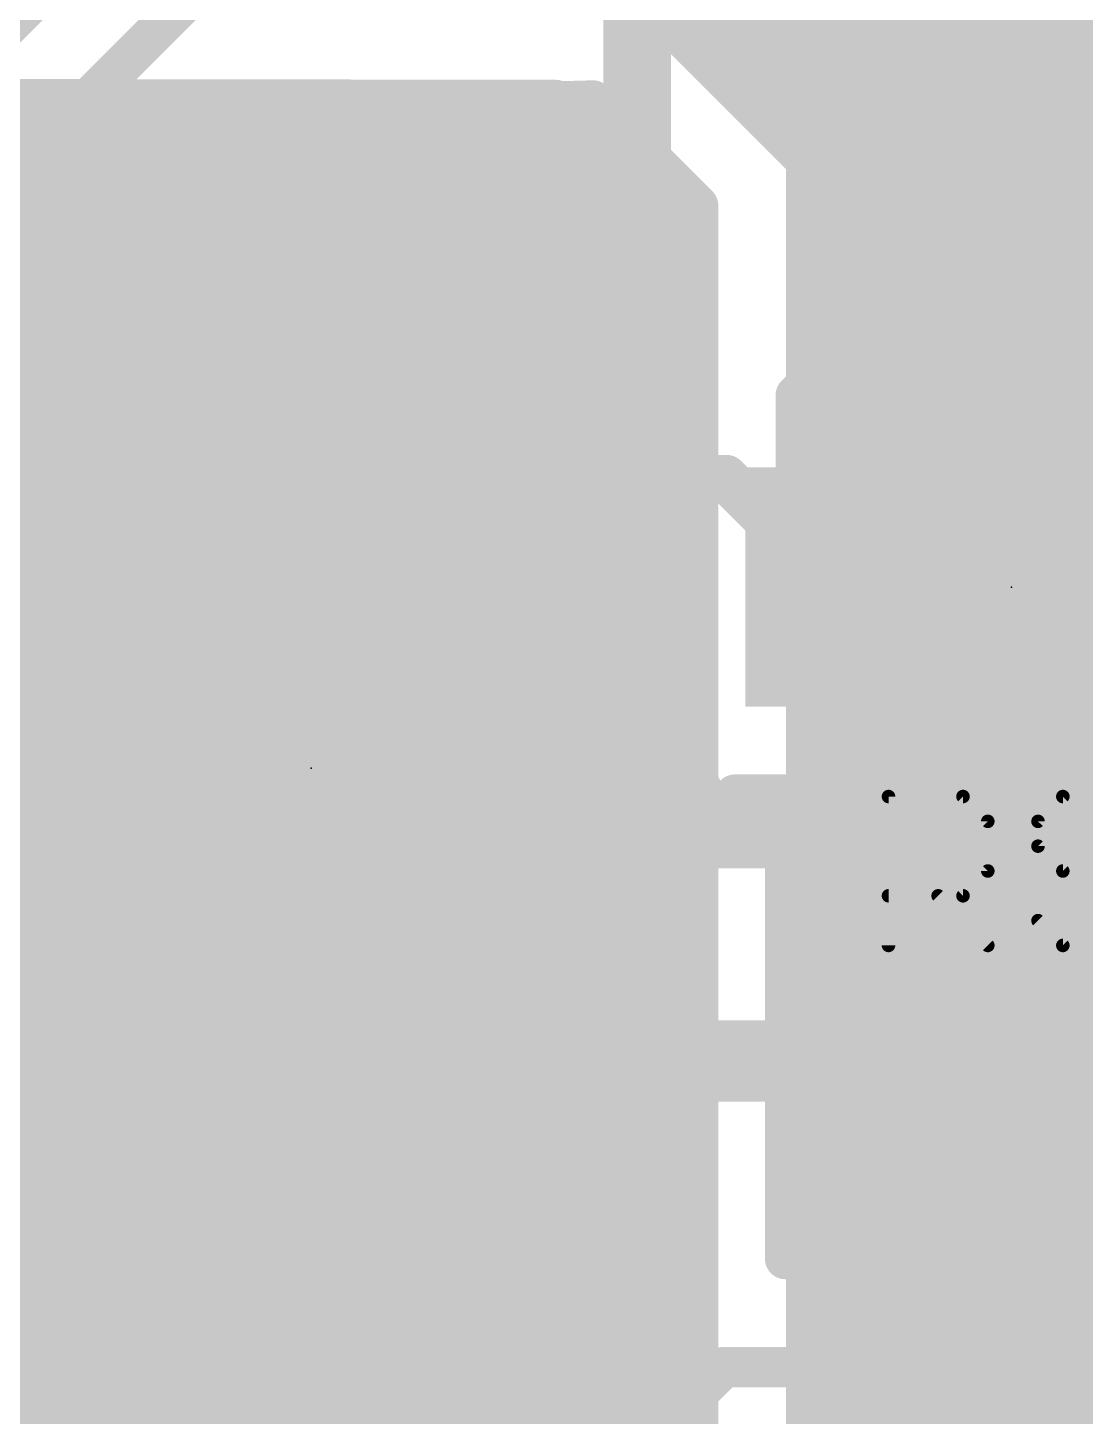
# Model space of a CAD drawing. Extents: x -0.2 to 60.5, y -0.2 to 25.7.
# Drawn here: x 18.29 to 22.26, y 14.33 to 19.54 of the extents above; entities that cross this region are included whole.
import ezdxf

# ---------------------------------------------------------------- set-up
doc = ezdxf.new("R2010")
doc.units = 0
for name, color, linetype in [('1', 22, 'CONTINUOUS'), ('16', 175, 'CONTINUOUS'), ('22', 253, 'CONTINUOUS'), ('23', 7, 'CONTINUOUS'), ('25', 253, 'CONTINUOUS')]:
    doc.layers.add(name, color=color, linetype=linetype)

# ---------------------------------------------------------------- blocks, each defined once
blk = doc.blocks.new('RECT')
blk.add_solid([(-0.5, -0.5), (0.5, -0.5), (-0.5, 0.5), (0.5, 0.5)])

msp = doc.modelspace()

# ---------------------------------------------------------------- linework, layer by layer
at = {"layer": '1', "const_width": 0.1524}
for points in [[(19.9336, 21.2683), (17.9936, 19.3283)], [(18.4, 19.16), (20.34, 21.1)], [(22.08, 19.07), (22.08, 20.4)], [(18.4, 15.66), (18.4, 19.16)], [(21.17, 18.16), (22.08, 19.07)], [(21.17, 17.57), (21.17, 18.16)], [(19.35, 17.86), (20.91, 17.86)], [(20.91, 17.86), (21.33, 17.44)], [(20.91, 17.86), (20.91, 17.83)], [(20.91, 17.83), (21.17, 17.57)], [(20.1802, 17.0232), (20.1802, 17.4536)], [(20.1802, 17.4536), (20.6498, 17.4536)], [(20.6498, 17.4536), (20.6498, 16.8532)], [(20.1802, 17.3736), (20.6498, 17.3736)], [(20.1802, 17.2212), (20.6498, 17.2212)], [(20.1802, 17.0688), (20.6498, 17.0688)], [(19.9868, 16.8298), (20.1802, 17.0232)], [(20.0734, 16.9164), (20.6498, 16.9164)], [(18.8064, 16.6902), (18.8064, 16.8298)], [(18.8064, 16.8298), (19.9868, 16.8298)], [(20.6498, 16.8532), (20.8128, 16.6902)], [(21.8168, 16.6598), (21.98, 16.823)], [(21.98, 16.823), (22.1432, 16.6598)], [(18.8064, 16.764), (20.739, 16.764)], [(21.921, 16.764), (22.039, 16.764)], [(19.0368, 16.6902), (18.8064, 16.6902)], [(19.2302, 16.4968), (19.0368, 16.6902)], [(19.6725, 16.6677), (19.5973, 16.6242)], [(19.7565, 16.6902), (19.6725, 16.6677)], [(20.2238, 16.6902), (19.7565, 16.6902)], [(20.2238, 15.7362), (20.2238, 16.6902)], [(20.8128, 16.6902), (20.3762, 16.6902)], [(20.3762, 16.6902), (20.3762, 15.7362)], [(19.1154, 16.6116), (19.5846, 16.6116)], [(19.5973, 16.6242), (19.5358, 16.5627)], [(20.2238, 16.6116), (20.3762, 16.6116)], [(21.0027, 16.6242), (20.9411, 16.6598)], [(20.9411, 16.6598), (21.8168, 16.6598)], [(21.0642, 16.5627), (21.0027, 16.6242)], [(21.0154, 16.6116), (22.9337, 16.6116)], [(22.1432, 16.6598), (22.8855, 16.6598)], [(19.5358, 16.5627), (19.4923, 16.4874)], [(21.1077, 16.4874), (21.0642, 16.5627)], [(19.2302, 14.8232), (19.2302, 16.4968)], [(19.2302, 16.4592), (19.4847, 16.4592)], [(19.4923, 16.4874), (19.4698, 16.4035)], [(20.2238, 16.4592), (20.3762, 16.4592)], [(21.1302, 16.4035), (21.1077, 16.4874)], [(21.1153, 16.4592), (23.0861, 16.4592)], [(19.4698, 16.4035), (19.4698, 15.7362)], [(21.1302, 15.7362), (21.1302, 16.4035)], [(19.2302, 16.3068), (19.4698, 16.3068)], [(20.2238, 16.3068), (20.3762, 16.3068)], [(21.1302, 16.3068), (23.1998, 16.3068)], [(19.2302, 16.1544), (19.4698, 16.1544)], [(20.2238, 16.1544), (20.3762, 16.1544)], [(21.1302, 16.1544), (23.1998, 16.1544)], [(19.2302, 16.002), (19.4698, 16.002)], [(20.2238, 16.002), (20.3762, 16.002)], [(21.1302, 16.002), (23.1998, 16.002)], [(19.2302, 15.8496), (19.4698, 15.8496)], [(20.2238, 15.8496), (20.3762, 15.8496)], [(21.1302, 15.8496), (23.1998, 15.8496)], [(19.4698, 15.7362), (20.2238, 15.7362)], [(20.3762, 15.7362), (20.2238, 15.7362)], [(20.2238, 15.7362), (20.2238, 15.5838)], [(20.3762, 15.5838), (20.3762, 15.7362)], [(20.3762, 15.7362), (21.1302, 15.7362)], [(19.2302, 15.6972), (20.2238, 15.6972)], [(20.3762, 15.6972), (23.1998, 15.6972)], [(20.2238, 15.5838), (19.4698, 15.5838)], [(19.4698, 15.5838), (19.4698, 14.9165)], [(20.2238, 14.6298), (20.2238, 15.5838)], [(20.2238, 15.5838), (20.3762, 15.5838)], [(20.3762, 15.5838), (20.3762, 14.6298)], [(21.1302, 15.5838), (20.3762, 15.5838)], [(21.1302, 14.9165), (21.1302, 15.5838)], [(19.2302, 15.5448), (19.4698, 15.5448)], [(20.2238, 15.5448), (20.3762, 15.5448)], [(21.1302, 15.5448), (23.1998, 15.5448)], [(19.2302, 15.3924), (19.4698, 15.3924)], [(20.2238, 15.3924), (20.3762, 15.3924)], [(21.1302, 15.3924), (23.1998, 15.3924)], [(19.2302, 15.24), (19.4698, 15.24)], [(20.2238, 15.24), (20.3762, 15.24)], [(21.1302, 15.24), (23.213, 15.24)], [(19.2302, 15.0876), (19.4698, 15.0876)], [(20.2238, 15.0876), (20.3762, 15.0876)], [(21.1302, 15.0876), (23.3654, 15.0876)], [(19.2302, 14.9352), (19.4698, 14.9352)], [(19.4698, 14.9165), (19.4923, 14.8325)], [(20.2238, 14.9352), (20.3762, 14.9352)], [(21.1302, 14.9352), (24.4105, 14.9352)], [(21.1302, 14.9164), (21.1302, 14.9165)], [(24.3917, 14.9164), (21.1302, 14.9164)], [(19.0368, 14.6298), (19.2302, 14.8232)], [(19.4923, 14.8325), (19.5358, 14.7573)], [(19.1898, 14.7828), (19.521, 14.7828)], [(19.5358, 14.7573), (19.5973, 14.6958)], [(20.2238, 14.7828), (20.3762, 14.7828)], [(19.5973, 14.6958), (19.6725, 14.6523)], [(17.7632, 14.6298), (19.0368, 14.6298)], [(19.0374, 14.6304), (19.7543, 14.6304)], [(19.6725, 14.6523), (19.7565, 14.6298)], [(20.4451, 14.6298), (19.7562, 13.9409)], [(19.7565, 14.6298), (20.2238, 14.6298)], [(20.2238, 14.6304), (20.3762, 14.6304)], [(20.3762, 14.6298), (20.4451, 14.6298)], [(16.6624, 14.478), (20.2933, 14.478)], [(20.9, 14.51), (19.31, 12.92)], [(24.56, 14.51), (20.9, 14.51)], [(16.6624, 14.3256), (20.1409, 14.3256)]]:
    msp.add_lwpolyline(points, dxfattribs=at)
at = {"layer": '1', "const_width": 0.0762}
for points in [[(18.4381, 19.16, 1), (18.3619, 19.16)], [(18.3731, 19.1869, 1), (18.4269, 19.1331)], [(22.1069, 19.0431, 1), (22.0531, 19.0969)], [(22.0419, 19.07, 1), (22.1181, 19.07)], [(21.2081, 18.16, 1), (21.1319, 18.16)], [(21.1431, 18.1869, 1), (21.1969, 18.1331)], [(19.35, 17.8981, 1), (19.35, 17.8219)], [(20.9481, 17.86, 1), (20.8719, 17.86)], [(20.9369, 17.8869, 1), (20.8831, 17.8331)], [(20.9369, 17.8569, 1), (20.8831, 17.8031)], [(20.91, 17.8219, 1), (20.91, 17.8981)], [(20.8719, 17.83, 1), (20.9481, 17.83)], [(21.1431, 17.5431, 1), (21.1969, 17.5969)], [(21.1319, 17.57, 1), (21.2081, 17.57)], [(20.2183, 17.4536, 1), (20.1421, 17.4536)], [(20.1802, 17.4917, 1), (20.1802, 17.4155)], [(20.6879, 17.4536, 1), (20.6117, 17.4536)], [(20.6498, 17.4155, 1), (20.6498, 17.4917)], [(21.3031, 17.4131, 1), (21.3569, 17.4669)], [(20.1802, 17.4117, 1), (20.1802, 17.3355)], [(20.6498, 17.3355, 1), (20.6498, 17.4117)], [(20.1802, 17.2593, 1), (20.1802, 17.1831)], [(20.6498, 17.1831, 1), (20.6498, 17.2593)], [(20.1802, 17.1069, 1), (20.1802, 17.0307)], [(20.6498, 17.0307, 1), (20.6498, 17.1069)], [(20.1421, 17.0232, 1), (20.2183, 17.0232)], [(20.2071, 16.9963, 1), (20.1533, 17.0502)], [(20.0734, 16.9545, 1), (20.0734, 16.8783)], [(20.6498, 16.8783, 1), (20.6498, 16.9545)], [(18.8445, 16.8298, 1), (18.7683, 16.8298)], [(18.8064, 16.8679, 1), (18.8064, 16.7917)], [(19.9868, 16.7917, 1), (19.9868, 16.8679)], [(20.6767, 16.8802, 1), (20.6229, 16.8263)], [(22.0069, 16.85, 1), (21.9531, 16.7961)], [(22.0069, 16.7961, 1), (21.9531, 16.85)], [(19.9598, 16.8567, 1), (20.0137, 16.8029)], [(20.6117, 16.8532, 1), (20.6879, 16.8532)], [(18.8064, 16.8021, 1), (18.8064, 16.7259)], [(20.739, 16.7259, 1), (20.739, 16.8021)], [(21.921, 16.8021, 1), (21.921, 16.7259)], [(22.039, 16.7259, 1), (22.039, 16.8021)], [(18.8064, 16.7283, 1), (18.8064, 16.6521)], [(19.0637, 16.7171, 1), (19.0098, 16.6633)], [(19.0368, 16.6521, 1), (19.0368, 16.7283)], [(19.6627, 16.7045, 1), (19.6824, 16.6309)], [(19.6916, 16.6347, 1), (19.6535, 16.7007)], [(19.7565, 16.7283, 1), (19.7565, 16.6521)], [(19.7664, 16.6534, 1), (19.7467, 16.727)], [(20.2619, 16.6902, 1), (20.1857, 16.6902)], [(20.2238, 16.6521, 1), (20.2238, 16.7283)], [(20.3762, 16.7283, 1), (20.3762, 16.6521)], [(20.4143, 16.6902, 1), (20.3381, 16.6902)], [(20.7859, 16.6633, 1), (20.8398, 16.7171)], [(20.8128, 16.6521, 1), (20.8128, 16.7283)], [(18.7683, 16.6902, 1), (18.8445, 16.6902)], [(19.1154, 16.6497, 1), (19.1154, 16.5735)], [(19.5782, 16.6572, 1), (19.6163, 16.5912)], [(19.6242, 16.5973, 1), (19.5703, 16.6512)], [(19.5846, 16.5735, 1), (19.5846, 16.6497)], [(20.2238, 16.6497, 1), (20.2238, 16.5735)], [(20.3762, 16.5735, 1), (20.3762, 16.6497)], [(20.9602, 16.6928, 1), (20.9221, 16.6268)], [(20.9411, 16.6979, 1), (20.9411, 16.6217)], [(21.0297, 16.6512, 1), (20.9758, 16.5973)], [(21.0154, 16.6497, 1), (21.0154, 16.5735)], [(20.9837, 16.5912, 1), (21.0218, 16.6572)], [(21.7898, 16.6867, 1), (21.8437, 16.6329)], [(21.8168, 16.6217, 1), (21.8168, 16.6979)], [(22.1432, 16.6979, 1), (22.1432, 16.6217)], [(22.1163, 16.6329, 1), (22.1702, 16.6867)], [(19.5688, 16.5437, 1), (19.5028, 16.5818)], [(21.0972, 16.5818, 1), (21.0312, 16.5437)], [(19.5088, 16.5897, 1), (19.5627, 16.5358)], [(21.0373, 16.5358, 1), (21.0912, 16.5897)], [(19.2683, 16.4968, 1), (19.1921, 16.4968)], [(19.2302, 16.4973, 1), (19.2302, 16.4211)], [(19.2033, 16.4698, 1), (19.2571, 16.5237)], [(19.4593, 16.5065, 1), (19.5253, 16.4684)], [(19.5291, 16.4776, 1), (19.4555, 16.4973)], [(19.4847, 16.4211, 1), (19.4847, 16.4973)], [(20.2238, 16.4973, 1), (20.2238, 16.4211)], [(20.3762, 16.4211, 1), (20.3762, 16.4973)], [(21.1445, 16.4973, 1), (21.0709, 16.4776)], [(21.0747, 16.4684, 1), (21.1407, 16.5065)], [(21.1153, 16.4973, 1), (21.1153, 16.4211)], [(19.5079, 16.4035, 1), (19.4317, 16.4035)], [(21.1683, 16.4035, 1), (21.0921, 16.4035)], [(19.433, 16.4133, 1), (19.5066, 16.3936)], [(21.0934, 16.3936, 1), (21.167, 16.4133)], [(19.2302, 16.3449, 1), (19.2302, 16.2687)], [(19.4698, 16.2687, 1), (19.4698, 16.3449)], [(20.2238, 16.3449, 1), (20.2238, 16.2687)], [(20.3762, 16.2687, 1), (20.3762, 16.3449)], [(21.1302, 16.3449, 1), (21.1302, 16.2687)], [(19.2302, 16.1925, 1), (19.2302, 16.1163)], [(19.4698, 16.1163, 1), (19.4698, 16.1925)], [(20.2238, 16.1925, 1), (20.2238, 16.1163)], [(20.3762, 16.1163, 1), (20.3762, 16.1925)], [(21.1302, 16.1925, 1), (21.1302, 16.1163)], [(19.2302, 16.0401, 1), (19.2302, 15.9639)], [(19.4698, 15.9639, 1), (19.4698, 16.0401)], [(20.2238, 16.0401, 1), (20.2238, 15.9639)], [(20.3762, 15.9639, 1), (20.3762, 16.0401)], [(21.1302, 16.0401, 1), (21.1302, 15.9639)], [(19.2302, 15.8877, 1), (19.2302, 15.8115)], [(19.4698, 15.8115, 1), (19.4698, 15.8877)], [(20.2238, 15.8877, 1), (20.2238, 15.8115)], [(20.3762, 15.8115, 1), (20.3762, 15.8877)], [(21.1302, 15.8877, 1), (21.1302, 15.8115)], [(19.4698, 15.7743, 1), (19.4698, 15.6981)], [(20.2238, 15.7743, 1), (20.2238, 15.6981)], [(20.2619, 15.7362, 1), (20.1857, 15.7362)], [(20.2238, 15.6981, 1), (20.2238, 15.7743)], [(20.4143, 15.7362, 1), (20.3381, 15.7362)], [(20.3762, 15.7743, 1), (20.3762, 15.6981)], [(20.3762, 15.6981, 1), (20.3762, 15.7743)], [(21.1302, 15.6981, 1), (21.1302, 15.7743)], [(19.2302, 15.7353, 1), (19.2302, 15.6591)], [(19.4317, 15.7362, 1), (19.5079, 15.7362)], [(20.1857, 15.7362, 1), (20.2619, 15.7362)], [(20.2238, 15.6591, 1), (20.2238, 15.7353)], [(20.3381, 15.7362, 1), (20.4143, 15.7362)], [(20.3762, 15.7353, 1), (20.3762, 15.6591)], [(21.0921, 15.7362, 1), (21.1683, 15.7362)], [(18.3619, 15.66, 1), (18.4381, 15.66)], [(19.4698, 15.6219, 1), (19.4698, 15.5457)], [(19.5079, 15.5838, 1), (19.4317, 15.5838)], [(20.2619, 15.5838, 1), (20.1857, 15.5838)], [(20.2238, 15.6219, 1), (20.2238, 15.5457)], [(20.2238, 15.5457, 1), (20.2238, 15.6219)], [(20.4143, 15.5838, 1), (20.3381, 15.5838)], [(20.3762, 15.6219, 1), (20.3762, 15.5457)], [(20.3762, 15.5457, 1), (20.3762, 15.6219)], [(21.1683, 15.5838, 1), (21.0921, 15.5838)], [(21.1302, 15.5457, 1), (21.1302, 15.6219)], [(19.2302, 15.5829, 1), (19.2302, 15.5067)], [(19.4698, 15.5067, 1), (19.4698, 15.5829)], [(20.1857, 15.5838, 1), (20.2619, 15.5838)], [(20.2238, 15.5829, 1), (20.2238, 15.5067)], [(20.3381, 15.5838, 1), (20.4143, 15.5838)], [(20.3762, 15.5067, 1), (20.3762, 15.5829)], [(21.1302, 15.5829, 1), (21.1302, 15.5067)], [(19.2302, 15.4305, 1), (19.2302, 15.3543)], [(19.4698, 15.3543, 1), (19.4698, 15.4305)], [(20.2238, 15.4305, 1), (20.2238, 15.3543)], [(20.3762, 15.3543, 1), (20.3762, 15.4305)], [(21.1302, 15.4305, 1), (21.1302, 15.3543)], [(19.2302, 15.2781, 1), (19.2302, 15.2019)], [(19.4698, 15.2019, 1), (19.4698, 15.2781)], [(20.2238, 15.2781, 1), (20.2238, 15.2019)], [(20.3762, 15.2019, 1), (20.3762, 15.2781)], [(21.1302, 15.2781, 1), (21.1302, 15.2019)], [(19.2302, 15.1257, 1), (19.2302, 15.0495)], [(19.4698, 15.0495, 1), (19.4698, 15.1257)], [(20.2238, 15.1257, 1), (20.2238, 15.0495)], [(20.3762, 15.0495, 1), (20.3762, 15.1257)], [(21.1302, 15.1257, 1), (21.1302, 15.0495)], [(19.2302, 14.9733, 1), (19.2302, 14.8971)], [(19.5066, 14.9264, 1), (19.433, 14.9067)], [(19.4698, 14.8971, 1), (19.4698, 14.9733)], [(20.2238, 14.9733, 1), (20.2238, 14.8971)], [(20.3762, 14.8971, 1), (20.3762, 14.9733)], [(21.1302, 14.9733, 1), (21.1302, 14.8971)], [(21.1302, 14.9545, 1), (21.1302, 14.8783)], [(21.1668, 14.9058, 1), (21.0936, 14.9272)], [(19.4317, 14.9165, 1), (19.5079, 14.9165)], [(21.0936, 14.9271, 1), (21.1667, 14.9057)], [(21.0921, 14.9165, 1), (21.1683, 14.9165)], [(19.2571, 14.7963, 1), (19.2033, 14.8502)], [(19.5253, 14.8516, 1), (19.4593, 14.8135)], [(19.4555, 14.8227, 1), (19.5291, 14.8424)], [(19.1898, 14.8209, 1), (19.1898, 14.7447)], [(19.1921, 14.8232, 1), (19.2683, 14.8232)], [(19.5627, 14.7842, 1), (19.5088, 14.7303)], [(19.5028, 14.7382, 1), (19.5688, 14.7763)], [(19.521, 14.7447, 1), (19.521, 14.8209)], [(20.2238, 14.8209, 1), (20.2238, 14.7447)], [(20.3762, 14.7447, 1), (20.3762, 14.8209)], [(19.6163, 14.7288, 1), (19.5782, 14.6628)], [(19.5703, 14.6688, 1), (19.6242, 14.7227)], [(19.0374, 14.6685, 1), (19.0374, 14.5923)], [(19.0368, 14.5917, 1), (19.0368, 14.6679)], [(19.6824, 14.6891, 1), (19.6627, 14.6155)], [(19.6535, 14.6193, 1), (19.6916, 14.6853)], [(19.7565, 14.6679, 1), (19.7565, 14.5917)], [(19.7543, 14.5923, 1), (19.7543, 14.6685)], [(20.2238, 14.6685, 1), (20.2238, 14.5923)], [(20.2238, 14.5917, 1), (20.2238, 14.6679)], [(20.3762, 14.6679, 1), (20.3762, 14.5917)], [(20.3762, 14.5923, 1), (20.3762, 14.6685)], [(20.472, 14.6029, 1), (20.4181, 14.6567)], [(20.4451, 14.5917, 1), (20.4451, 14.6679)], [(19.0098, 14.6567, 1), (19.0637, 14.6029)], [(19.7467, 14.593, 1), (19.7664, 14.6666)], [(20.1857, 14.6298, 1), (20.2619, 14.6298)], [(20.3381, 14.6298, 1), (20.4143, 14.6298)], [(20.2933, 14.4399, 1), (20.2933, 14.5161)], [(20.9, 14.5481, 1), (20.9, 14.4719)], [(20.9269, 14.4831, 1), (20.8731, 14.5369)], [(20.1409, 14.2875, 1), (20.1409, 14.3637)]]:
    msp.add_lwpolyline(points, format="xyb", dxfattribs=at)
at = {"layer": '16'}
for points, const_width in [([(21.844, 19.304), (20.828, 20.32)], 1.4224), ([(21.844, 12.065), (21.844, 19.304)], 1.4224), ([(13.8769, 19.2774), (20.2668, 19.2689)], 0.1524), ([(20.2668, 19.2689), (20.2812, 19.2634)], 0.1524), ([(20.2812, 19.2634), (20.4084, 19.2668)], 0.1524), ([(20.4084, 19.2668), (20.8026, 18.8726)], 0.1524), ([(7.4422, 19.2024), (20.4728, 19.2024)], 0.1524), ([(7.4422, 19.05), (20.6252, 19.05)], 0.1524), ([(7.4422, 18.8976), (20.7776, 18.8976)], 0.1524), ([(20.8026, 18.8726), (20.8026, 13.3734)], 0.1524), ([(13.5154, 18.7452), (20.8026, 18.7452)], 0.1524), ([(13.6678, 18.5928), (20.8026, 18.5928)], 0.1524), ([(13.8202, 18.4404), (20.8026, 18.4404)], 0.1524), ([(13.9726, 18.288), (20.8026, 18.288)], 0.1524), ([(14.0335, 18.1356), (20.8026, 18.1356)], 0.1524), ([(14.0335, 17.9832), (20.8026, 17.9832)], 0.1524), ([(14.0335, 17.8308), (20.8026, 17.8308)], 0.1524), ([(14.0335, 17.6784), (20.8026, 17.6784)], 0.1524), ([(14.0335, 17.526), (20.8026, 17.526)], 0.1524), ([(14.0335, 17.3736), (20.8026, 17.3736)], 0.1524), ([(13.9218, 17.2212), (20.8026, 17.2212)], 0.1524), ([(13.7694, 17.0688), (20.8026, 17.0688)], 0.1524), ([(13.617, 16.9164), (20.8026, 16.9164)], 0.1524), ([(13.4646, 16.764), (20.8026, 16.764)], 0.1524), ([(1.0414, 16.6116), (20.8026, 16.6116)], 0.1524), ([(1.0414, 16.4592), (20.8026, 16.4592)], 0.1524), ([(13.4138, 16.3068), (20.8026, 16.3068)], 0.1524), ([(13.5662, 16.1544), (20.8026, 16.1544)], 0.1524), ([(13.7186, 16.002), (20.8026, 16.002)], 0.1524), ([(13.871, 15.8496), (20.8026, 15.8496)], 0.1524), ([(14.0234, 15.6972), (20.8026, 15.6972)], 0.1524), ([(16.5398, 15.5448), (20.8026, 15.5448)], 0.1524), ([(16.6915, 15.3924), (20.8026, 15.3924)], 0.1524), ([(16.7035, 15.24), (20.8026, 15.24)], 0.1524), ([(16.7033, 15.0876), (20.8026, 15.0876)], 0.1524), ([(16.7012, 14.9352), (20.8026, 14.9352)], 0.1524), ([(16.7, 14.7828), (20.8026, 14.7828)], 0.1524), ([(16.6988, 14.6304), (20.8026, 14.6304)], 0.1524), ([(16.6977, 14.478), (20.8026, 14.478)], 0.1524), ([(16.6965, 14.3256), (20.8026, 14.3256)], 0.1524)]:
    msp.add_lwpolyline(points, dxfattribs=dict(at, const_width=const_width))
for points, const_width in [([(22.1996, 19.304, 1), (21.4884, 19.304)], 0.7112), ([(21.5926, 19.0526, 1), (22.0954, 19.5554)], 0.7112), ([(20.2805, 19.3044, 1), (20.2532, 19.2333)], 0.0762), ([(20.2802, 19.3014, 1), (20.2823, 19.2253)], 0.0762), ([(20.2668, 19.2308, 1), (20.2669, 19.307)], 0.0762), ([(20.2676, 19.2278, 1), (20.2948, 19.2989)], 0.0762), ([(20.4354, 19.2938, 1), (20.3815, 19.2399)], 0.0762), ([(20.4095, 19.2287, 1), (20.4074, 19.3049)], 0.0762), ([(20.4728, 19.1643, 1), (20.4728, 19.2405)], 0.0762), ([(20.6252, 19.0119, 1), (20.6252, 19.0881)], 0.0762), ([(20.8407, 18.8726, 1), (20.7645, 18.8726)], 0.0762), ([(20.7757, 18.8457, 1), (20.8295, 18.8996)], 0.0762), ([(20.7776, 18.8595, 1), (20.7776, 18.9357)], 0.0762), ([(20.8026, 18.7071, 1), (20.8026, 18.7833)], 0.0762), ([(20.8026, 18.5547, 1), (20.8026, 18.6309)], 0.0762), ([(20.8026, 18.4023, 1), (20.8026, 18.4785)], 0.0762), ([(20.8026, 18.2499, 1), (20.8026, 18.3261)], 0.0762), ([(20.8026, 18.0975, 1), (20.8026, 18.1737)], 0.0762), ([(20.8026, 17.9451, 1), (20.8026, 18.0213)], 0.0762), ([(20.8026, 17.7927, 1), (20.8026, 17.8689)], 0.0762), ([(20.8026, 17.6403, 1), (20.8026, 17.7165)], 0.0762), ([(20.8026, 17.4879, 1), (20.8026, 17.5641)], 0.0762), ([(20.8026, 17.3355, 1), (20.8026, 17.4117)], 0.0762), ([(20.8026, 17.1831, 1), (20.8026, 17.2593)], 0.0762), ([(20.8026, 17.0307, 1), (20.8026, 17.1069)], 0.0762), ([(20.8026, 16.8783, 1), (20.8026, 16.9545)], 0.0762), ([(20.8026, 16.7259, 1), (20.8026, 16.8021)], 0.0762), ([(20.8026, 16.5735, 1), (20.8026, 16.6497)], 0.0762), ([(20.8026, 16.4211, 1), (20.8026, 16.4973)], 0.0762), ([(20.8026, 16.2687, 1), (20.8026, 16.3449)], 0.0762), ([(20.8026, 16.1163, 1), (20.8026, 16.1925)], 0.0762), ([(20.8026, 15.9639, 1), (20.8026, 16.0401)], 0.0762), ([(20.8026, 15.8115, 1), (20.8026, 15.8877)], 0.0762), ([(20.8026, 15.6591, 1), (20.8026, 15.7353)], 0.0762), ([(20.8026, 15.5067, 1), (20.8026, 15.5829)], 0.0762), ([(20.8026, 15.3543, 1), (20.8026, 15.4305)], 0.0762), ([(20.8026, 15.2019, 1), (20.8026, 15.2781)], 0.0762), ([(20.8026, 15.0495, 1), (20.8026, 15.1257)], 0.0762), ([(20.8026, 14.8971, 1), (20.8026, 14.9733)], 0.0762), ([(20.8026, 14.7447, 1), (20.8026, 14.8209)], 0.0762), ([(20.8026, 14.5923, 1), (20.8026, 14.6685)], 0.0762), ([(20.8026, 14.4399, 1), (20.8026, 14.5161)], 0.0762), ([(20.8026, 14.2875, 1), (20.8026, 14.3637)], 0.0762)]:
    msp.add_lwpolyline(points, format="xyb", dxfattribs=dict(at, const_width=const_width))
at = {"layer": '22', "const_width": 0.254}
for points in [[(20.574, 16.51), (20.574, 22.225)], [(23.114, 16.51), (20.574, 16.51)]]:
    msp.add_lwpolyline(points, dxfattribs=at)
at = {"layer": '22', "const_width": 0.127}
for points in [[(20.574, 16.5735, 1), (20.574, 16.4465)], [(20.5105, 16.51, 1), (20.6375, 16.51)]]:
    msp.add_lwpolyline(points, format="xyb", dxfattribs=at)
at = {"layer": '23'}
for p in [(21.98, 17.44), (19.35, 16.76)]:
    msp.add_point(p, dxfattribs=at)
at = {"layer": '25', "const_width": 0.0508}
for points in [[(21.5178, 16.0938), (21.5178, 16.6531)], [(21.5178, 16.6531), (21.7974, 16.6531)], [(21.7974, 16.6531), (21.8906, 16.5599)], [(22.1723, 16.6531), (22.0791, 16.5599)], [(22.3587, 16.6531), (22.1723, 16.6531)], [(21.8906, 16.5599), (21.8906, 16.3734)], [(22.0791, 16.5599), (22.0791, 16.4667)], [(22.0791, 16.4667), (22.1723, 16.3734)], [(21.8906, 16.3734), (21.7974, 16.2802)], [(22.1723, 16.3734), (22.4519, 16.3734)], [(21.7974, 16.2802), (21.5178, 16.2802)], [(21.7042, 16.2802), (21.8906, 16.0938)], [(22.0791, 16.187), (22.1723, 16.0938)], [(22.1723, 16.0938), (22.3587, 16.0938)]]:
    msp.add_lwpolyline(points, dxfattribs=at)
at = {"layer": '25', "const_width": 0.0254}
for points in [[(21.5305, 16.6531, 1), (21.5051, 16.6531)], [(21.5178, 16.6658, 1), (21.5178, 16.6404)], [(21.8064, 16.6621, 1), (21.7884, 16.6441)], [(21.7974, 16.6404, 1), (21.7974, 16.6658)], [(22.1723, 16.6658, 1), (22.1723, 16.6404)], [(22.1813, 16.6441, 1), (22.1633, 16.6621)], [(21.9033, 16.5599, 1), (21.8779, 16.5599)], [(22.0918, 16.5599, 1), (22.0664, 16.5599)], [(21.8816, 16.5509, 1), (21.8996, 16.5688)], [(22.0701, 16.5688, 1), (22.0881, 16.5509)], [(22.0881, 16.4756, 1), (22.0701, 16.4577)], [(22.0664, 16.4667, 1), (22.0918, 16.4667)], [(21.8779, 16.3734, 1), (21.9033, 16.3734)], [(21.8996, 16.3645, 1), (21.8816, 16.3824)], [(22.1723, 16.3861, 1), (22.1723, 16.3607)], [(22.1633, 16.3645, 1), (22.1813, 16.3824)], [(21.5178, 16.2929, 1), (21.5178, 16.2675)], [(21.7132, 16.2892, 1), (21.6952, 16.2712)], [(21.7884, 16.2892, 1), (21.8064, 16.2712)], [(21.7974, 16.2675, 1), (21.7974, 16.2929)], [(22.0881, 16.196, 1), (22.0701, 16.178)], [(21.8816, 16.0848, 1), (21.8996, 16.1028)], [(22.1723, 16.1065, 1), (22.1723, 16.0811)], [(22.1633, 16.0848, 1), (22.1813, 16.1028)], [(21.5051, 16.0938, 1), (21.5305, 16.0938)]]:
    msp.add_lwpolyline(points, format="xyb", dxfattribs=at)

# ---------------------------------------------------------------- block references
at = {"layer": '1', "xscale": 0.7, "yscale": 0.9}
msp.add_blockref('RECT', (21.4, 19.89), dxfattribs=at)
at = {"layer": '1', "yscale": 1.4}
for p in [(19.35, 17.86), (18.4, 15.66), (20.3, 15.66)]:
    msp.add_blockref('RECT', p, dxfattribs=at)
at = {"layer": '1', "xscale": 0.7, "yscale": 0.9, "rotation": 180}
msp.add_blockref('RECT', (21.33, 17.44), dxfattribs=at)

doc.saveas('drawing.dxf')
